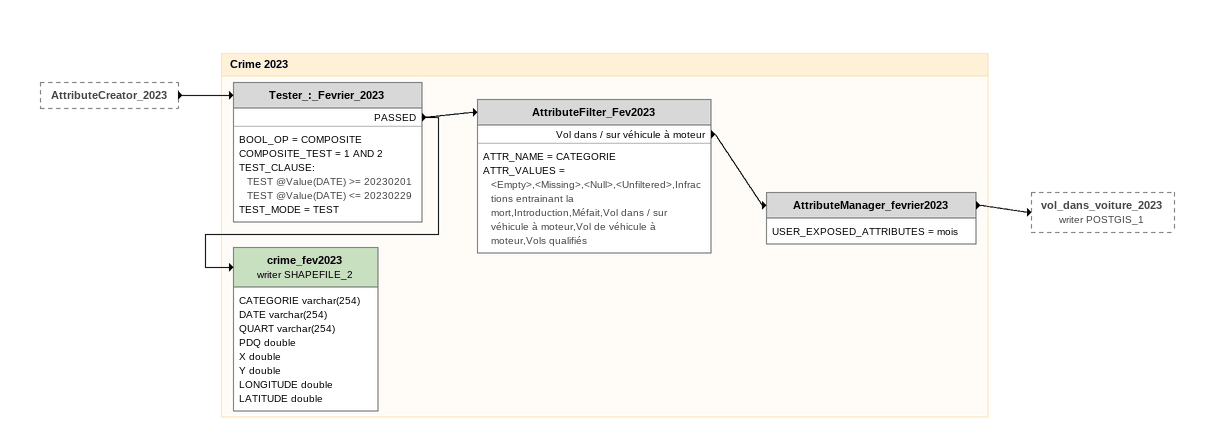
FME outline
AttributeCreator_2023 [outside]
    -> Tester_:_Fevrier_2023

Bookmark: Crime 2023
Tester_:_Fevrier_2023
    BOOL_OP = COMPOSITE
    COMPOSITE_TEST = 1 AND 2
    TEST_CLAUSE:
      TEST @Value(DATE) >= 20230201
      TEST @Value(DATE) <= 20230229
    TEST_MODE = TEST
    PASSED -> AttributeFilter_Fev2023
    PASSED -> crime_fev2023 (writer SHAPEFILE_2)
AttributeFilter_Fev2023
    ATTR_NAME = CATEGORIE
    ATTR_VALUES = <Empty>,<Missing>,<Null>,<Unfiltered>,Infractions entrainant la mort,Introduction,Méfait,Vol dans / sur véhicule à moteur,Vol de véhicule à moteur,Vols qualifiés
    Vol dans / sur véhicule à moteur -> AttributeManager_fevrier2023
AttributeManager_fevrier2023
    USER_EXPOSED_ATTRIBUTES = mois
    -> vol_dans_voiture_2023 (writer POSTGIS_1)
crime_fev2023 (writer SHAPEFILE_2)
    attributes: CATEGORIE varchar(254), DATE varchar(254), QUART varchar(254), PDQ double, X double, Y double, LONGITUDE double, LATITUDE double
